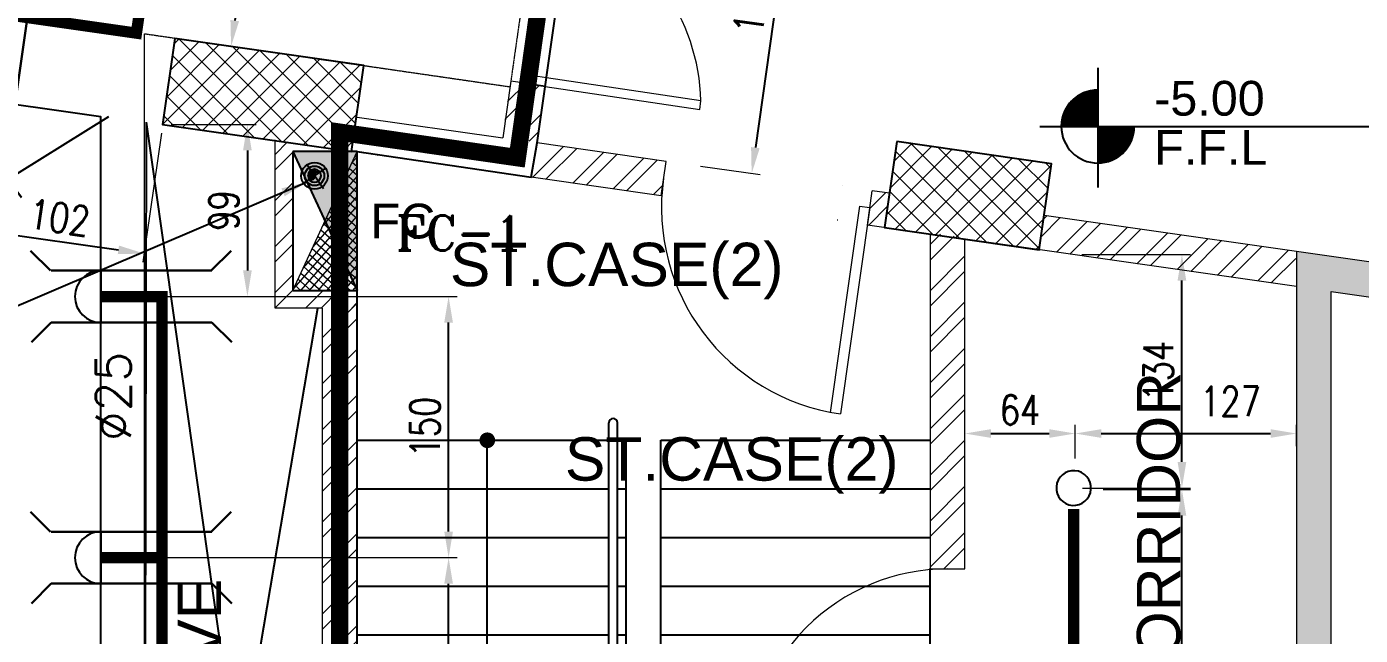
# Model space of a CAD drawing. Header units: inches. Extents: x 1355305 to 1448369, y 326920 to 386626.
# Drawn here: x 1402558 to 1410238, y 355277 to 358780 of the extents above; entities that cross this region are included whole.
import ezdxf
from ezdxf.enums import TextEntityAlignment as Align

# ---------------------------------------------------------------- set-up
doc = ezdxf.new("R2010")
doc.units = ezdxf.units.IN
doc.header["$MEASUREMENT"] = 0
for name, pattern in [('DASHED2', [9.525, 6.35, -3.175]), ('HIDDEN', [9.525, 6.35, -3.175]), ('PHANTOM21', [1.25, 0.625, -0.125, 0.125, -0.125, 0.125, -0.125])]:
    doc.linetypes.add(name, pattern=pattern)
for name, color, linetype, lineweight in [('A-BLOCK', 43, 'Continuous', 13), ('A-DOOR', 10, 'Continuous', 15), ('A-HATCH CONCRETE', 254, 'Continuous', 5), ('A-LEASING LINE', 7, 'DASHED2', 9), ('escape route', 8, 'HIDDEN', 15), ('wall hatch', 252, 'Continuous', 0)]:
    doc.layers.add(name, color=color, linetype=linetype, lineweight=lineweight)
for name, color, linetype in [('DIM2', 222, 'Continuous'), ('DR-TEXT', 181, 'Continuous'), ('FFNEW', 252, 'Continuous'), ('FIRE MAIN PIPE', 7, 'Continuous'), ('FP-Base-3$0$FP-RISER', 3, 'Continuous'), ('FP-PIPE', 4, 'Continuous'), ('P-FIRE-HOSE', 8, 'PHANTOM21'), ('P-FIRE-SPR', 6, 'Continuous'), ('P-FIRE-TXT', 181, 'Continuous'), ('S-COL', 210, 'Continuous'), ('SHAFT', 7, 'Continuous'), ('SLEEVE', 2, 'Continuous'), ('stair', 1, 'Continuous'), ('STEEL', 5, 'Continuous'), ('TEXT', 181, 'Continuous')]:
    doc.layers.add(name, color=color, linetype=linetype)
doc.styles.add('MECH', font='romans.shx')
doc.styles.add('ROMANS', font='romans__.ttf', dxfattribs={"width": 0.8})
doc.styles.add('ROMANT', font='ROMANT.shx')
doc.styles.add('style1', font='arial.ttf')
doc.dimstyles.new('GRAND CINEMA', dxfattribs={"dimtxt": 180, "dimasz": 150, "dimexe": 0.18, "dimexo": 0.06, "dimgap": 100, "dimtad": 1, "dimdec": 0, "dimlfac": 0.1, "dimzin": 1, "dimdsep": 46, "dimtxsty": 'MECH', "dimcen": 0.09, "dimdle": 0.2, "dimclrd": 222, "dimclre": 222, "dimclrt": 3, "dimadec": 0, "dimazin": 0, "dimtfac": 1, "dimtdec": 0, "dimtix": 1, "dimtmove": 2, "dimatfit": 3, "dimfxl": 1, "dimtolj": 1, "dimtzin": 0, "dimlwd": -1, "dimarcsym": 0})
pattern_1 = [(45, (1341716.94, 266100.54), (-132.58252, 132.58252), []), (45, (1341805.33, 266100.54), (-132.58252, 132.58252), [])]
pattern_2 = [(45, (1361977.67, -12529.2), (-132.58252, 132.58252), []), (45, (1362066.06, -12529.2), (-132.58252, 132.58252), [])]

# ---------------------------------------------------------------- blocks, each defined once
blk = doc.blocks.new('FHC')
at = {"layer": 'P-FIRE-HOSE', "linetype": 'Continuous'}
blk.add_hatch(color=256, dxfattribs=at).paths.add_polyline_path([(-0.4, 0.185), (-0.4, -0.185), (0.4, 0.185)])
blk.add_line((-0.4, -0.185), (0.4, 0.185), dxfattribs=at)
blk.add_lwpolyline([(-0.4, -0.185), (0.4, -0.185), (0.4, 0.185), (-0.4, 0.185)], close=True, dxfattribs=at)
blk = doc.blocks.new('SEDRGFE')
at = {"layer": 'A-HATCH CONCRETE'}
h = blk.add_hatch(dxfattribs=at)
h.set_pattern_fill('ANSI37', color=250, scale=750)
h.set_pattern_definition([(45, (1341716.94, 266100.535), (-66.29126, 66.29126), []), (135, (1341716.94, 266100.535), (-66.29126, -66.29126), [])])
h.paths.add_polyline_path([(1384168.3, 693089.3), (1384238.9, 693584.3), (1383150, 693739.7), (1383079.3, 693244.7)])
at = {"layer": 'wall hatch', "ltscale": 500}
h = blk.add_hatch(dxfattribs=at)
h.set_pattern_fill('ANSI35', color=250, scale=500)
h.set_pattern_definition([(45, (1393765.3, 692564.65), (-88.38835, 88.38835), []), (45, (1393853.68, 692564.65), (-88.38835, 88.38835), [156.25, -31.25, 0, -31.25])])
edge = h.paths.add_edge_path(flags=17)
edge.add_line((1395397.4, 703056.1), (1395199.4, 703084.4))
edge.add_line((1395199.4, 703084.4), (1394087.8, 695295.8))
edge.add_line((1394087.8, 695295.8), (1394301.3, 695265.3))
edge.add_line((1394301.3, 695265.3), (1395397.4, 703056.1))
edge.add_line((1395397.4, 703056.1), (1395199.4, 703084.4))
h.paths.add_polyline_path([(1395397.4, 703056.1), (1395199.4, 703084.4), (1394087.8, 695295.8), (1394301.3, 695265.3)], flags=17)
h.paths.add_polyline_path([(1389809.8, 680290.5), (1389609.8, 680287.6), (1389609.8, 674887.6), (1389809.8, 674887.6)])
h = blk.add_hatch(dxfattribs=at)
h.set_pattern_fill('ANSI32', color=250, scale=500)
h.set_pattern_definition(pattern_1)
h.paths.add_polyline_path([(1385036.7, 693170), (1385235, 693141.8), (1385281.1, 693465), (1385082.9, 693493.8)])
h = blk.add_hatch(dxfattribs=at)
h.set_pattern_fill('ANSI32', color=250, scale=500)
h.set_pattern_definition([(45, (1341741.94, 266100.54), (-132.58252, 132.58252), []), (45, (1341830.33, 266100.54), (-132.58252, 132.58252), [])])
h.paths.add_polyline_path([(1383827.2, 693141.5), (1383727.2, 693155.8), (1383727.2, 692188.7), (1384197.2, 692188.7), (1384197.2, 692288.7), (1383827.2, 692288.7)])
h = blk.add_hatch(dxfattribs=at)
h.set_pattern_fill('ANSI32', color=250, scale=500)
h.set_pattern_definition(pattern_1)
h.paths.add_polyline_path([(1384199.6, 693088.7), (1384199.6, 693084.8), (1385203, 692941.6), (1385203, 692941.6)])
h = blk.add_hatch(dxfattribs=at)
h.set_pattern_fill('ANSI32', color=250, scale=500)
h.set_pattern_definition([(45, (1341743.92, 266100.58), (-132.58252, 132.58252), []), (45, (1341832.3, 266100.58), (-132.58252, 132.58252), [])])
h.paths.add_polyline_path([(1384199.2, 692222.7), (1383999.5, 692222.7), (1383999.2, 686287.6), (1384199.2, 686287.6)])
at = {"color": 250, "linetype": 'Continuous', "ltscale": 100}
blk.add_lwpolyline([(1389809.8, 674587.6), (1389809.8, 680290.5), (1389609.8, 680287.6), (1388060.2, 680287.6), (1388060.2, 686287.6), (1384199.6, 686287.6), (1384199.6, 693088.7), (1385203, 692941.6), (1385236.3, 693138.9), (1385780.3, 696950.3), (1386823.1, 704255.8), (1386865.5, 704552.8), (1351200.3, 709613.1), (1350433.7, 697904.1), (1372210.6, 694796), (1372208.8, 688237.4), (1371310.5, 688237.4), (1371310.5, 688037.6), (1371310.5, 684787.6), (1363260.4, 684787.6), (1363260.4, 684587.6), (1363260.4, 674587.6), (1389809.8, 674587.6)], dxfattribs=at)
at = {"layer": 'A-BLOCK', "color": 250, "ltscale": 100}
for p, q in [((1385084.9, 693493.5), (1385038.3, 693167.2)), ((1385282.8, 693464.8), (1385084.9, 693493.5)), ((1385282.8, 693464.8), (1385236.3, 693138.9)), ((1384200.5, 693286.7), (1385038.3, 693167.2)), ((1383727.2, 692188.7), (1383727.2, 693155.8)), ((1385203, 692941.6), (1384172.2, 693088.7)), ((1384199.6, 686287.6), (1384199.6, 692288.7)), ((1383999.6, 692188.7), (1383727.2, 692188.7)), ((1383999.6, 686287.6), (1383999.6, 692188.7))]:
    blk.add_line(p, q, dxfattribs=at)
at = {"layer": 'A-DOOR', "color": 250}
for points in [[(1385289.8, 693513.8), (1385190.6, 693528.7), (1385183.7, 693479.1)], [(1385233.4, 693471.9), (1385184, 693479.1), (1385282.7, 693464.3)]]:
    blk.add_lwpolyline(points, dxfattribs=at)
at = {"layer": 'escape route', "color": 250, "ltscale": 0.5}
for p, q in [((1385419.8, 695840), (1385080.4, 693462.1)), ((1382974.6, 693767.6), (1385080.4, 693462.1)), ((1382974.6, 682234), (1382974.6, 693767.6))]:
    blk.add_line(p, q, dxfattribs=at)
at = {"layer": 'S-COL', "color": 250}
blk.add_lwpolyline([(1383150, 693739.7), (1383079.3, 693244.7), (1384168.3, 693089.3), (1384238.9, 693584.3)], close=True, dxfattribs=at)
at = {"layer": 'SHAFT', "color": 250}
blk.add_line((1382767.4, 693289.1), (1371536.1, 686289.9), dxfattribs=at)
at = {"layer": 'SHAFT', "color": 250, "ltscale": 0.5}
for p, q in [((1382984.3, 693258.1), (1382972.2, 686287.6)), ((1382984.3, 693258.1), (1383972.2, 686287.6)), ((1382972.2, 686287.6), (1383974.2, 692188.7))]:
    blk.add_line(p, q, dxfattribs=at)
at = {"layer": 'SHAFT', "color": 250}
blk.add_lwpolyline([(1371460.5, 688137.4), (1371460.5, 686289.9), (1382724.6, 686287.4), (1382724.6, 693288.3), (1372324.6, 694772.2), (1372324.6, 688137.6), (1371536.1, 688137.6), (1371536.1, 688137.4)], dxfattribs=at)
at = {"layer": 'P-FIRE-HOSE', "color": 250, "xscale": 1000.000000003958, "yscale": 1000.000000003958, "zscale": 1000.000000003958, "rotation": 270}
blk.add_blockref('FHC', (1384014.6, 692688.7), dxfattribs=at)
blk.add_blockref('FHC', (1384014.6, 692688.7), dxfattribs=at)
at = {"layer": 'P-FIRE-TXT', "color": 250, "style": 'style1'}
blk.add_text('FC', height=200, dxfattribs=at).set_placement((1384277, 692589.2))
at = {"layer": 'TEXT', "color": 250, "ltscale": 0.5, "style": 'style1'}
blk.add_text('SHAFT ABOVE', height=250, rotation=90, dxfattribs=at).set_placement((1383416.8, 688185.3))
blk = doc.blocks.new('SWGDCSTHYTD')
at = {"layer": 'A-HATCH CONCRETE'}
h = blk.add_hatch(dxfattribs=at)
h.set_pattern_fill('ANSI37', color=254, scale=750)
h.set_pattern_definition([(45, (1361977.67, -12529.21), (-66.29126, 66.29126), []), (135, (1361977.67, -12529.21), (-66.29126, -66.29126), [])])
h.paths.add_polyline_path([(1407568.7, 414516.5), (1407498.1, 414021.5), (1408389.1, 413894.4), (1408459.7, 414389.3)])
at = {"layer": 'TEXT', "ltscale": 0.5}
h = blk.add_hatch(dxfattribs=at)
h.set_pattern_fill('ANSI31', color=254, scale=0.8)
h.set_pattern_definition([(45, (326734.02346, -174970.09651), (-0.070710678119, 0.070710678119), [])])
h.paths.add_polyline_path([(1408725.6, 414813.5, 0.414214), (1408515.7, 414603.5), (1408725.6, 414603.5)])
h.paths.add_polyline_path([(1408935.6, 414603.5), (1408725.6, 414603.5), (1408725.6, 414393.5, 0.414214)])
at = {"layer": 'wall hatch', "ltscale": 500}
h = blk.add_hatch(dxfattribs=at)
h.set_pattern_fill('ANSI35', color=254, scale=500)
h.set_pattern_definition([(45, (1414026.02, 413934.91), (-88.3883, 88.3883), []), (45, (1414114.41, 413934.91), (-88.3883, 88.3883), [156.25, -31.25, 0, -31.25])])
edge = h.paths.add_edge_path(flags=17)
edge.add_line((1415658.2, 424426.4), (1415460.2, 424454.6))
edge.add_line((1415460.2, 424454.6), (1414348.5, 416666.1))
edge.add_line((1414348.5, 416666.1), (1414562, 416635.6))
edge.add_line((1414562, 416635.6), (1415658.2, 424426.4))
edge.add_line((1415658.2, 424426.4), (1415460.2, 424454.6))
h.paths.add_polyline_path([(1415658.2, 424426.4), (1415460.2, 424454.6), (1414348.5, 416666.1), (1414562, 416635.6)], flags=17)
h.paths.add_polyline_path([(1413834, 413117.2), (1413862.2, 413315.2), (1409870.6, 413884.9), (1409870.6, 413723.5), (1409870.5, 413686.5), (1409870.6, 402957.8), (1410070.6, 402957.8), (1410070.6, 413654.4)])
h.paths.add_polyline_path([(1414152.1, 413930.4), (1413954.1, 413958.7), (1413918.8, 413711.2), (1414116.8, 413683)])
h.paths.add_polyline_path([(1409870.6, 401657.8), (1410070.6, 401660.7), (1410070.6, 401757.8), (1409870.6, 401757.8)])
h = blk.add_hatch(dxfattribs=at)
h.set_pattern_fill('ANSI32', color=254, scale=500)
h.set_pattern_definition(pattern_2)
h.paths.add_polyline_path([(1404460.3, 414459), (1404460.3, 414455.1), (1406211, 414205.1), (1406239.2, 414403.1), (1405497, 414509.1), (1405463.7, 414311.9)])
h = blk.add_hatch(dxfattribs=at)
h.set_pattern_fill('ANSI32', color=254, scale=500)
h.set_pattern_definition(pattern_2)
h.paths.add_polyline_path([(1407526.4, 414219.5), (1407427.2, 414233.7), (1407398.9, 414035.7), (1407498.1, 414021.5)])
h = blk.add_hatch(dxfattribs=at)
h.set_pattern_fill('ANSI32', color=254, scale=500)
h.set_pattern_definition(pattern_2)
h.paths.add_polyline_path([(1409870.6, 413884.9), (1408417.3, 414092.4), (1408389.1, 413894.4), (1409845.6, 413686.5)])
h = blk.add_hatch(dxfattribs=at)
h.set_pattern_fill('ANSI32', color=254, scale=500)
h.set_pattern_definition([(45, (1362002.67, -12529.2), (-132.58252, 132.58252), []), (45, (1362091.06, -12529.2), (-132.58252, 132.58252), [])])
h.paths.add_polyline_path([(1407960.3, 412058), (1407961, 413964.3), (1407760.3, 413992.5), (1407760.3, 412058)])
at = {"color": 254, "linetype": 'Continuous', "ltscale": 100}
blk.add_lwpolyline([(1410070.6, 395957.8), (1410070.6, 401660.7), (1409870.6, 401657.8), (1408321, 401657.8), (1408321, 407657.8), (1404460.3, 407657.8), (1404460.3, 414459), (1405463.7, 414311.9), (1405497, 414509.2), (1406041, 418320.5), (1407083.9, 425626.1), (1407126.2, 425923.1), (1371461, 430983.4), (1370694.5, 419274.3), (1392471.3, 416166.3), (1392469.5, 409607.7), (1391571.2, 409607.7), (1391571.2, 409407.8), (1391571.2, 406157.8), (1383521.2, 406157.8), (1383521.2, 405957.8), (1383521.2, 395957.8), (1410070.6, 395957.8)], dxfattribs=at)
at = {"layer": 'A-BLOCK', "color": 254, "ltscale": 100}
for p, q in [((1405543.5, 414835), (1405497, 414509.2)), ((1406239.3, 414403.2), (1405497, 414509.2)), ((1406211, 414205.2), (1404433, 414459)), ((1406211, 414205.2), (1406239.3, 414403.2)), ((1407398.9, 414035.7), (1407427.2, 414233.6)), ((1407526.4, 414219.5), (1407427.2, 414233.6)), ((1409870.6, 413682.9), (1407398.9, 414035.7)), ((1413862.2, 413315.2), (1408417.3, 414092.4)), ((1407760.3, 413987.7), (1407760.3, 412058)), ((1407960.3, 412058), (1407960.3, 413959.1)), ((1404460.3, 407657.8), (1404460.3, 413659)), ((1407760.3, 412058), (1407960.3, 412058))]:
    blk.add_line(p, q, dxfattribs=at)
blk.add_lwpolyline([(1409870.6, 413884.9), (1409870.6, 402957.8), (1410070.6, 402957.8), (1410070.6, 413654.4), (1413835.4, 413117)], dxfattribs=at)
at = {"layer": 'A-DOOR', "color": 254}
for p, q in [((1407354.1, 414145.9), (1407184.5, 412957.9)), ((1407413.5, 414137.4), (1407243.9, 412949.4)), ((1407354.1, 414145.9), (1407413.5, 414137.4))]:
    blk.add_line(p, q, dxfattribs=at)
blk.add_lwpolyline([(1405543.5, 414834.6), (1406433.5, 414701.2), (1406440.7, 414750.6), (1405550.5, 414884.1)], dxfattribs=at)
for centre, radius, start, end in [((1405287.7, 414721), 1153.3, 1.4715, 70.0116), ((1407413.5, 414137.4), 1200, 171.87733, 261.87733), ((1407860.3, 410908), 1150, 89.99782, 180)]:
    blk.add_arc(centre, radius, start, end, dxfattribs=at)
at = {"layer": 'S-COL', "color": 254}
blk.add_lwpolyline([(1407568.7, 414516.5), (1407498.1, 414021.5), (1408389.1, 413894.4), (1408459.7, 414389.3)], close=True, dxfattribs=at)
at = {"layer": 'SHAFT', "color": 254, "linetype": 'HIDDEN', "ltscale": 0.5}
for p, q in [((1406210.3, 410929), (1406210.3, 412797.8)), ((1406210.3, 412797.8), (1407760.3, 412797.8)), ((1406210.3, 412517.8), (1407760.3, 412517.8)), ((1406210.3, 412237.8), (1407760.3, 412237.8)), ((1407760.3, 410858), (1407760.3, 412060.8)), ((1406210.3, 411957.8), (1407760.3, 411957.8)), ((1406210.3, 411677.8), (1407760.3, 411677.8))]:
    blk.add_line(p, q, dxfattribs=at)
at = {"layer": 'stair', "color": 254}
for p, q in [((1405910.3, 409057.8), (1405910.3, 412897.8)), ((1405960.3, 409107.8), (1405960.3, 412897.8)), ((1404460.3, 412797.8), (1405910.3, 412797.8)), ((1405210.3, 408407.8), (1405210.3, 412797.8)), ((1405960.3, 412797.8), (1406010.3, 412797.8)), ((1406010.3, 411102.4), (1406010.3, 412797.8)), ((1404460.3, 412517.8), (1405910.3, 412517.8)), ((1405960.3, 412517.8), (1406010.3, 412517.8)), ((1404460.3, 412237.8), (1405910.3, 412237.8)), ((1405960.3, 412237.8), (1406010.3, 412237.8)), ((1404460.3, 411957.8), (1405910.3, 411957.8)), ((1405960.3, 411957.8), (1406010.3, 411957.8)), ((1404460.3, 411677.8), (1405910.3, 411677.8)), ((1405960.3, 411677.8), (1406010.3, 411677.8))]:
    blk.add_line(p, q, dxfattribs=at)
at = {"layer": 'stair', "color": 254, "const_width": 40.5}
blk.add_lwpolyline([(1405235.1, 412797.8, -1), (1405185.6, 412797.8, -1)], format="xyb", close=True, dxfattribs=at)
at = {"layer": 'stair', "color": 254, "const_width": 5}
blk.add_lwpolyline([(1405210.3, 412797.8), (1405210.3, 408407.8), (1407010.3, 408407.8), (1407010.3, 409997.8), (1406260.3, 409717.8), (1407760.3, 409717.8), (1407010.3, 409997.8)], dxfattribs=at)
at = {"layer": 'stair', "color": 254}
blk.add_arc((1405935.3, 412897.8), 25, 0, 180, dxfattribs=at)
at = {"layer": 'STEEL', "color": 254}
for p, q in [((1407254.2, 414261.8), (1407254.2, 414261.8)), ((1407226, 414063.8), (1407225.9, 414063.8))]:
    blk.add_line(p, q, dxfattribs=at)
at = {"layer": 'TEXT', "color": 254, "ltscale": 0.5}
for p, q in [((1408725.6, 414940.7), (1408725.6, 414253.1)), ((1408391.6, 414603.5), (1410309.2, 414603.5))]:
    blk.add_line(p, q, dxfattribs=at)
blk.add_arc((1408725.6, 414603.5), 210, 90, 0, dxfattribs=at)
at = {"layer": 'TEXT', "color": 254, "ltscale": 0.5, "style": 'style1'}
for s, height, p in [('-5.00', 200, (1409050.5, 414666.2)), ('F.F.L', 200, (1409050.5, 414383.4)), ('ST.CASE(2)', 250, (1404994.8, 413684.8))]:
    blk.add_text(s, height=height, dxfattribs=at).set_placement(p)
blk.add_text('L.T ESCAPE CORRIDOR', height=250, rotation=90, dxfattribs=at).set_placement((1409200.9, 409174.5))
blk = doc.blocks.new('SIDEWALL')
at = {"layer": 'P-FIRE-SPR', "color": 252}
for p, q in [((0.15, 0), (-0.15, 0)), ((0, 0), (0, -0.075))]:
    blk.add_line(p, q, dxfattribs=at)
blk.add_arc((0, 0), 0.15, 0, 180, dxfattribs=at)
blk = doc.blocks.new('A$C365C0078')
at = {"color": 2, "lineweight": 30}
for p, q in [((-149.3, 461), (-263.1, 574.8)), ((149.3, 465), (263.1, 578.9)), ((-149.3, 461), (-149.3, -465)), ((149.3, 461), (149.3, -465)), ((-149.3, -465), (-263.1, -578.9)), ((149.3, -461), (263.1, -574.8))]:
    blk.add_line(p, q, dxfattribs=at)
blk = doc.blocks.new('FP-Base-3$0$RISER')
at = {"layer": 'FP-Base-3$0$FP-RISER', "linetype": 'Continuous'}
h = blk.add_hatch(dxfattribs=at)
h.set_pattern_fill('ANSI37', color=1, scale=75, angle=-28.2279, style=0)
h.set_pattern_definition([(16.77208208, (-1966086480.603, -2626089302.281), (-2.705299682934, 8.97618953819), []), (106.77208208, (-1966086480.603, -2626089302.281), (-8.97618953819, -2.705299682934), [])])
h.paths.add_polyline_path([(66, -35, 0.567086), (0, 75, -0.631656), (0, 0, 0.64266), (0, -75, 0.276254)])
at = {"layer": 'FP-Base-3$0$FP-RISER', "color": 1}
for p, q in [((0, -151), (0, 157)), ((166, 0), (-179, 0))]:
    blk.add_line(p, q, dxfattribs=at)
blk.add_lwpolyline([(0, 75, -0.631656), (0, 0, 0.64266), (0, -75, 0.50291)], format="xyb", dxfattribs=at)
at = {"layer": 'FP-Base-3$0$FP-RISER'}
blk.add_circle((0, 0), 75, dxfattribs=at)
blk = doc.blocks.new('A$C4DDB0757')
h = blk.add_hatch()
h.set_pattern_fill('ANSI37', color=65, scale=300)
h.set_pattern_definition([(45, (-439716.953, 181220.1), (-26.5165043, 26.5165043), []), (135, (-439716.953, 181220.1), (-26.5165043, -26.5165043), [])])
h.paths.add_polyline_path([(-184.9, 12.1), (237.2, 786.2), (-132.6, 810.4)])
at = {"color": 3}
blk.add_line((237.2, 786.2), (-184.9, 12.1), dxfattribs=at)
blk.add_lwpolyline([(-184.9, 12.1), (184.9, -12.1), (237.2, 786.2), (-132.6, 810.4)], close=True, dxfattribs=at)
at = {"layer": 'FP-Base-3$0$FP-RISER', "xscale": -0.4999999999999999, "yscale": 0.4999999999999999, "zscale": 0.5, "rotation": 120.8256409945982}
blk.add_blockref('FP-Base-3$0$RISER', (68.9, 135.5), dxfattribs=at)
blk = doc.blocks.new('*D1177')
at = {"layer": 'Defpoints', "color": 0, "transparency": 16777216}
for p in [(29429.3, -14542.4), (28556, -15496.4), (29278.4, -15599.5)]:
    blk.add_point(p, dxfattribs=at)
at = {"layer": 'DIM2', "color": 222, "lineweight": -2, "transparency": 16777216}
for p, q in [((29379.8, -14535.4), (28657.4, -14432.3)), ((29228.9, -15592.4), (28506.5, -15489.3))]:
    blk.add_line(p, q, dxfattribs=at)
at = {"layer": 'DIM2', "color": 222, "transparency": 16777216}
blk.add_line((28685.7, -14587.9), (28577.2, -15347.9), dxfattribs=at)
for points in [[(28660.9, -14584.3), (28710.4, -14591.4), (28706.9, -14439.4)], [(28552.5, -15344.3), (28602, -15351.4), (28556, -15496.4)]]:
    blk.add_solid(points, dxfattribs=at)
at = {"layer": 'DIM2', "color": 3, "transparency": 16777216, "insert": (28497, -14948.7), "char_height": 170, "attachment_point": 5, "rotation": 81.87847, "style": 'ROMANS'}
blk.add_mtext('\\A1;107', dxfattribs=at)
blk = doc.blocks.new('*D1249')
at = {"layer": 'Defpoints', "color": 0, "transparency": 16777216}
for p in [(30017.1, -18200.5), (31729.3, -18200.5), (31469.8, -20200.5)]:
    blk.add_point(p, dxfattribs=at)
at = {"layer": 'DIM2', "color": 222, "lineweight": -2, "transparency": 16777216}
for p, q in [((30067.1, -18200.5), (31779.3, -18200.5)), ((31519.8, -20200.5), (31779.3, -20200.5))]:
    blk.add_line(p, q, dxfattribs=at)
at = {"layer": 'DIM2', "color": 222, "transparency": 16777216}
blk.add_line((31729.3, -20050.5), (31729.3, -18350.5), dxfattribs=at)
for points in [[(31704.3, -18350.5), (31754.3, -18350.5), (31729.3, -18200.5)], [(31704.3, -20050.5), (31754.3, -20050.5), (31729.3, -20200.5)]]:
    blk.add_solid(points, dxfattribs=at)
at = {"layer": 'DIM2', "color": 3, "transparency": 16777216, "insert": (31593.5, -19200.5), "char_height": 170, "attachment_point": 5, "rotation": 90, "style": 'ROMANS'}
blk.add_mtext('\\A1;200', dxfattribs=at)
blk = doc.blocks.new('*D1250')
at = {"layer": 'Defpoints', "color": 0, "transparency": 16777216}
for p in [(30017.1, -16697.7), (31729.3, -16697.7), (30118.6, -18200.5)]:
    blk.add_point(p, dxfattribs=at)
at = {"layer": 'DIM2', "color": 222, "lineweight": -2, "transparency": 16777216}
for p, q in [((30067.1, -16697.7), (31779.3, -16697.7)), ((30168.6, -18200.5), (31779.3, -18200.5))]:
    blk.add_line(p, q, dxfattribs=at)
at = {"layer": 'DIM2', "color": 222, "transparency": 16777216}
blk.add_line((31729.3, -18050.5), (31729.3, -16847.7), dxfattribs=at)
for points in [[(31704.3, -16847.7), (31754.3, -16847.7), (31729.3, -16697.7)], [(31704.3, -18050.5), (31754.3, -18050.5), (31729.3, -18200.5)]]:
    blk.add_solid(points, dxfattribs=at)
at = {"layer": 'DIM2', "color": 3, "transparency": 16777216, "insert": (31593.5, -17449.1), "char_height": 170, "attachment_point": 5, "rotation": 90, "style": 'ROMANS'}
blk.add_mtext('\\A1;150', dxfattribs=at)
blk = doc.blocks.new('*D1251')
at = {"layer": 'Defpoints', "color": 0, "transparency": 16777216}
for p in [(30082.2, -15707.2), (30017.2, -16697.7), (30570.7, -16697.7)]:
    blk.add_point(p, dxfattribs=at)
at = {"layer": 'DIM2', "color": 222, "lineweight": -2, "transparency": 16777216}
for p, q in [((30132.2, -15707.2), (30620.7, -15707.2)), ((30067.2, -16697.7), (30620.7, -16697.7))]:
    blk.add_line(p, q, dxfattribs=at)
at = {"layer": 'DIM2', "color": 222, "transparency": 16777216}
blk.add_line((30570.7, -15857.2), (30570.7, -16547.7), dxfattribs=at)
for points in [[(30545.7, -15857.2), (30595.7, -15857.2), (30570.7, -15707.2)], [(30545.7, -16547.7), (30595.7, -16547.7), (30570.7, -16697.7)]]:
    blk.add_solid(points, dxfattribs=at)
at = {"layer": 'DIM2', "color": 3, "transparency": 16777216, "insert": (30434.9, -16202.4), "char_height": 170, "attachment_point": 5, "rotation": 90, "style": 'ROMANS'}
blk.add_mtext('\\A1;99', dxfattribs=at)
blk = doc.blocks.new('*D1253')
at = {"layer": 'Defpoints', "color": 0, "transparency": 16777216}
for p in [(35337.9, -17486.2), (35337.9, -17680), (34702.4, -17992.9)]:
    blk.add_point(p, dxfattribs=at)
at = {"layer": 'DIM2', "color": 252, "lineweight": -2, "transparency": 16777216}
for p, q in [((34702.4, -17942.9), (34702.4, -17436.2)), ((35337.9, -17630), (35337.9, -17436.2))]:
    blk.add_line(p, q, dxfattribs=at)
at = {"layer": 'DIM2', "color": 252, "transparency": 16777216}
blk.add_line((34852.4, -17486.2), (35187.9, -17486.2), dxfattribs=at)
for points in [[(34852.4, -17461.2), (34852.4, -17511.2), (34702.4, -17486.2)], [(35187.9, -17461.2), (35187.9, -17511.2), (35337.9, -17486.2)]]:
    blk.add_solid(points, dxfattribs=at)
at = {"layer": 'DIM2', "color": 252, "transparency": 16777216, "insert": (35020.2, -17350.4), "char_height": 170, "attachment_point": 5, "style": 'ROMANS'}
blk.add_mtext('\\A1;64', dxfattribs=at)
blk = doc.blocks.new('*D1254')
at = {"layer": 'Defpoints', "color": 0, "transparency": 16777216}
for p in [(36612.7, -17486.2), (36612.7, -17609.5), (35337.9, -17680)]:
    blk.add_point(p, dxfattribs=at)
at = {"layer": 'DIM2', "color": 252, "lineweight": -2, "transparency": 16777216}
for p, q in [((35337.9, -17630), (35337.9, -17436.2)), ((36612.7, -17559.5), (36612.7, -17436.2))]:
    blk.add_line(p, q, dxfattribs=at)
at = {"layer": 'DIM2', "color": 252, "transparency": 16777216}
blk.add_line((35487.9, -17486.2), (36462.7, -17486.2), dxfattribs=at)
for points in [[(35487.9, -17461.2), (35487.9, -17511.2), (35337.9, -17486.2)], [(36462.7, -17461.2), (36462.7, -17511.2), (36612.7, -17486.2)]]:
    blk.add_solid(points, dxfattribs=at)
at = {"layer": 'DIM2', "color": 252, "transparency": 16777216, "insert": (36232.2, -17301.2), "char_height": 170, "attachment_point": 5, "style": 'ROMANS'}
blk.add_mtext('\\A1;127', dxfattribs=at)
blk = doc.blocks.new('*D1265')
at = {"layer": 'Defpoints', "color": 0, "transparency": 16777216}
for p in [(29067.8, -15562.3), (30082.2, -15707.2), (29976.1, -16450.4)]:
    blk.add_point(p, dxfattribs=at)
at = {"layer": 'DIM2', "color": 222, "lineweight": -2, "transparency": 16777216}
for p, q in [((29060.7, -15611.8), (28954.6, -16355.1)), ((30075.2, -15756.7), (29969.1, -16499.9))]:
    blk.add_line(p, q, dxfattribs=at)
at = {"layer": 'DIM2', "color": 222, "transparency": 16777216}
blk.add_line((29110.2, -16326.8), (29827.7, -16429.2), dxfattribs=at)
for points in [[(29113.7, -16302.1), (29106.6, -16351.6), (28961.7, -16305.6)], [(29831.2, -16404.5), (29824.1, -16454), (29976.1, -16450.4)]]:
    blk.add_solid(points, dxfattribs=at)
at = {"layer": 'DIM2', "color": 3, "transparency": 16777216, "insert": (29488.1, -16243.6), "char_height": 170, "attachment_point": 5, "rotation": 351.87612, "style": 'ROMANS'}
blk.add_mtext('\\A1;102', dxfattribs=at)
blk = doc.blocks.new('*D1266')
at = {"layer": 'Defpoints', "color": 0, "transparency": 16777216}
for p in [(31551.4, -13198.7), (30476.7, -15258.4), (31241.8, -15367.6)]:
    blk.add_point(p, dxfattribs=at)
at = {"layer": 'DIM2', "color": 222, "lineweight": -2, "transparency": 16777216}
for p, q in [((31501.9, -13191.6), (30736.7, -13082.4)), ((31192.3, -15360.5), (30427.2, -15251.3))]:
    blk.add_line(p, q, dxfattribs=at)
at = {"layer": 'DIM2', "color": 222, "transparency": 16777216}
blk.add_line((30765, -13238), (30497.8, -15109.9), dxfattribs=at)
for points in [[(30740.3, -13234.4), (30789.8, -13241.5), (30786.2, -13089.5)], [(30473.1, -15106.4), (30522.6, -15113.4), (30476.7, -15258.4)]]:
    blk.add_solid(points, dxfattribs=at)
at = {"layer": 'DIM2', "color": 3, "transparency": 16777216, "insert": (30497, -14154.7), "char_height": 170, "attachment_point": 5, "rotation": 81.87733, "style": 'ROMANS'}
blk.add_mtext('\\A1;219', dxfattribs=at)
blk = doc.blocks.new('*D1312')
at = {"layer": 'Defpoints', "color": 0, "transparency": 16777216}
for p in [(35448.6, -17808.7), (35952.4, -17808.7), (35457.5, -21309)]:
    blk.add_point(p, dxfattribs=at)
at = {"layer": 'DIM2', "color": 252, "lineweight": -2, "transparency": 16777216}
for p, q in [((35498.6, -17808.7), (36002.4, -17808.7)), ((35507.5, -21309), (36002.4, -21309))]:
    blk.add_line(p, q, dxfattribs=at)
at = {"layer": 'DIM2', "color": 252, "transparency": 16777216}
blk.add_line((35952.4, -21159), (35952.4, -17958.7), dxfattribs=at)
for points in [[(35927.4, -17958.7), (35977.4, -17958.7), (35952.4, -17808.7)], [(35927.4, -21159), (35977.4, -21159), (35952.4, -21309)]]:
    blk.add_solid(points, dxfattribs=at)
at = {"layer": 'DIM2', "color": 252, "transparency": 16777216, "insert": (35816.6, -19558.8), "char_height": 170, "attachment_point": 5, "rotation": 90, "style": 'ROMANS'}
blk.add_mtext('\\A1;350', dxfattribs=at)
blk = doc.blocks.new('*D1313')
at = {"layer": 'Defpoints', "color": 0, "transparency": 16777216}
for p in [(35325.5, -16455.5), (35952.4, -16455.5), (35328.9, -17799.7)]:
    blk.add_point(p, dxfattribs=at)
at = {"layer": 'DIM2', "color": 252, "lineweight": -2, "transparency": 16777216}
for p, q in [((35375.5, -16455.5), (36002.4, -16455.5)), ((35378.9, -17799.7), (36002.4, -17799.7))]:
    blk.add_line(p, q, dxfattribs=at)
at = {"layer": 'DIM2', "color": 252, "transparency": 16777216}
blk.add_line((35952.4, -17649.7), (35952.4, -16605.5), dxfattribs=at)
for points in [[(35927.4, -16605.5), (35977.4, -16605.5), (35952.4, -16455.5)], [(35927.4, -17649.7), (35977.4, -17649.7), (35952.4, -17799.7)]]:
    blk.add_solid(points, dxfattribs=at)
at = {"layer": 'DIM2', "color": 252, "transparency": 16777216, "insert": (35816.6, -17127.6), "char_height": 170, "attachment_point": 5, "rotation": 90, "style": 'ROMANS'}
blk.add_mtext('\\A1;134', dxfattribs=at)
blk = doc.blocks.new('*D1331')
at = {"layer": 'Defpoints', "color": 0, "transparency": 16777216}
for p in [(36373.7, -14466.1), (39344.3, -14874.1), (39275.1, -15378.2)]:
    blk.add_point(p, dxfattribs=at)
at = {"layer": 'DIM2', "color": 252, "lineweight": -2, "transparency": 16777216}
for p, q in [((36366.9, -14515.7), (36297.6, -15019.7)), ((39337.5, -14923.7), (39268.3, -15427.7))]:
    blk.add_line(p, q, dxfattribs=at)
at = {"layer": 'DIM2', "color": 252, "transparency": 16777216}
blk.add_line((36453, -14990.6), (39126.5, -15357.7), dxfattribs=at)
for points in [[(36456.5, -14965.8), (36449.6, -15015.3), (36304.4, -14970.2)], [(39129.9, -15333), (39123.1, -15382.5), (39275.1, -15378.2)]]:
    blk.add_solid(points, dxfattribs=at)
at = {"layer": 'DIM2', "color": 252, "transparency": 16777216, "insert": (37808.2, -15039.6), "char_height": 170, "attachment_point": 5, "rotation": 352.18005, "style": 'ROMANS'}
blk.add_mtext('\\A1;300', dxfattribs=at)
blk = doc.blocks.new('*D1334')
at = {"layer": 'Defpoints', "color": 0, "transparency": 16777216}
for p in [(33404.5, -14026.4), (33131.3, -15940.4), (33474.7, -15989.4)]:
    blk.add_point(p, dxfattribs=at)
at = {"layer": 'DIM2', "color": 252, "lineweight": -2, "transparency": 16777216}
for p, q in [((33454, -14033.4), (33797.4, -14082.4)), ((33180.8, -15947.4), (33524.2, -15996.4))]:
    blk.add_line(p, q, dxfattribs=at)
at = {"layer": 'DIM2', "color": 252, "transparency": 16777216}
blk.add_line((33726.7, -14223.9), (33495.9, -15840.9), dxfattribs=at)
for points in [[(33701.9, -14220.3), (33751.4, -14227.4), (33747.9, -14075.4)], [(33471.2, -15837.3), (33520.7, -15844.4), (33474.7, -15989.4)]]:
    blk.add_solid(points, dxfattribs=at)
at = {"layer": 'DIM2', "color": 252, "transparency": 16777216, "insert": (33476.9, -15013.2), "char_height": 170, "attachment_point": 5, "rotation": 81.87911, "style": 'ROMANS'}
blk.add_mtext('\\A1;193', dxfattribs=at)
blk = doc.blocks.new('A$C6DC347C1')
at = {"layer": 'A-LEASING LINE', "color": 6, "const_width": 100}
blk.add_lwpolyline([(-1797, 660.5), (-2564.1, -11048.5), (19312.7, -14170.9), (19312.7, -20715.1), (18412.6, -20714.9), (18412.6, -24265), (10362.6, -24265), (10362.6, -34365), (36712, -34365), (36712, -28765), (34962.4, -28765), (34962.4, -22740), (31101.7, -22740), (31101.7, -15751.8), (32125.3, -15898.6), (33276.1, -7757.8), (33283.8, -7758.8), (33770.9, -4393.3), (-1797, 660.5)], dxfattribs=at)
at = {"layer": 'FIRE MAIN PIPE', "color": 3}
blk.add_circle((30957.4, -16003), 77.1, dxfattribs=at)
at = {"layer": 'FIRE MAIN PIPE', "color": 1}
blk.add_circle((30957.4, -16003), 56.3, dxfattribs=at)
at = {"layer": 'FP-PIPE', "color": 4, "const_width": 65}
for points in [[(29994.2, -14744.4), (29931.7, -15182.1), (29139, -15068.9), (29069.3, -15551.9)], [(30016.4, -16697.8), (30079.6, -16697.8), (30079.6, -22589), (29455.1, -22589), (29455.1, -27304.3)], [(29727.5, -16697.7), (30016.4, -16697.7)], [(29727.5, -18200.6), (30079.6, -18200.6)]]:
    blk.add_lwpolyline(points, dxfattribs=at)
at = {"layer": 'FP-PIPE', "color": 252, "const_width": 65}
blk.add_lwpolyline([(35328.9, -17919.7), (35328.9, -21179.7)], dxfattribs=at)
at = {"layer": 'P-FIRE-SPR', "color": 252, "extrusion": (0, 0, -1)}
blk.add_ellipse((35328.9, -17799.7), major_axis=(-70.7, 70.7), ratio=1, start_param=0.860134, end_param=7.143319, dxfattribs=at)
at = {"rotation": 183.7940166545335}
blk.add_blockref('A$C4DDB0757', (31017.1, -15863.1), dxfattribs=at)
at = {"layer": 'P-FIRE-HOSE', "xscale": 1000, "yscale": 1000, "zscale": 1000, "rotation": 90.00000000000017}
for p in [(29727.5, -16697.7), (29727.5, -18200.6)]:
    blk.add_blockref('SIDEWALL', p, dxfattribs=at)
at = {"layer": 'SLEEVE'}
for p, rotation in [((29091.8, -15522.4), 351.8408886613315), ((29901.5, -16697.7), 90), ((29901.5, -18200.6), 90)]:
    blk.add_blockref('A$C365C0078', p, dxfattribs=dict(at, rotation=rotation))
at = {"layer": 'DR-TEXT', "color": 3, "style": 'ROMANT'}
for p in [(31425.3, -16432.1), (31425.3, -16432.2)]:
    blk.add_text('FC-1', height=200.62, dxfattribs=at).set_placement(p)
at = {"layer": 'P-FIRE-TXT', "style": 'MECH'}
blk.add_text('%%C25', height=200, rotation=90, dxfattribs=at).set_placement((29798.7, -17272.5), align=Align.MIDDLE_CENTER)
at = {"layer": 'TEXT', "color": 252, "ltscale": 0.5, "style": 'style1'}
blk.add_text('ST.CASE(2)', height=250, dxfattribs=at).set_placement((32399.1, -17757.3))
at = {"layer": 'DIM2'}
for p1, p2, distance, picture, middle in [((31551.4, -13198.7), (31241.8, -15367.6), -772.9, '*D1266', (30497, -14154.7)), ((29429.3, -14542.4), (29278.4, -15599.5), -729.7, '*D1177', (28497, -14948.7)), ((29067.8, -15562.3), (30082.2, -15707.2), -750.8, '*D1265', (29488.1, -16243.6))]:
    dim = blk.add_aligned_dim(p1=p1, p2=p2, distance=distance, dimstyle='GRAND CINEMA', override={"dimtxt": 170, "dimexe": 50, "dimexo": 50, "dimgap": 50, "dimtxsty": 'ROMANS', "dimfxl": 6000}, dxfattribs=at)
    dim.commit()
    dim.dimension.update_dxf_attribs({"geometry": picture, "text_midpoint": middle})
at = {"layer": 'DIM2', "color": 252}
for p1, p2, distance, picture, middle in [((33404.5, -14026.4), (33131.3, -15940.4), 346.9, '*D1334', (33476.9, -15013.2)), ((36373.7, -14466.1), (39344.3, -14874.1), -508.8, '*D1331', (37808.2, -15039.6))]:
    dim = blk.add_aligned_dim(p1=p1, p2=p2, distance=distance, dimstyle='GRAND CINEMA', override={"dimtxt": 170, "dimexe": 50, "dimexo": 50, "dimgap": 50, "dimtxsty": 'ROMANS', "dimclrd": 252, "dimclre": 252, "dimclrt": 252, "dimfxl": 6000}, dxfattribs=at)
    dim.commit()
    dim.dimension.update_dxf_attribs({"geometry": picture, "text_midpoint": middle})
at = {"layer": 'DIM2'}
for base, p1, p2, picture, middle in [((30570.7, -16697.7), (30082.2, -15707.2), (30017.2, -16697.7), '*D1251', (30434.9, -16202.4)), ((31729.3, -16697.7), (30118.6, -18200.5), (30017.1, -16697.7), '*D1250', (31593.5, -17449.1)), ((31729.3, -18200.5), (31469.8, -20200.5), (30017.1, -18200.5), '*D1249', (31593.5, -19200.5))]:
    dim = blk.add_linear_dim(base=base, p1=p1, p2=p2, angle=90, dimstyle='GRAND CINEMA', override={"dimtxt": 170, "dimexe": 50, "dimexo": 50, "dimgap": 50, "dimtxsty": 'ROMANS', "dimfxl": 6000}, dxfattribs=at)
    dim.commit()
    dim.dimension.update_dxf_attribs({"geometry": picture, "text_midpoint": middle})
at = {"layer": 'DIM2', "color": 252}
for base, p1, p2, picture, middle in [((35952.4, -16455.5), (35328.9, -17799.7), (35325.5, -16455.5), '*D1313', (35816.6, -17127.6)), ((35952.4, -17808.7), (35457.5, -21309), (35448.6, -17808.7), '*D1312', (35816.6, -19558.8))]:
    dim = blk.add_linear_dim(base=base, p1=p1, p2=p2, angle=90, dimstyle='GRAND CINEMA', override={"dimtxt": 170, "dimexe": 50, "dimexo": 50, "dimgap": 50, "dimtxsty": 'ROMANS', "dimclrd": 252, "dimclre": 252, "dimclrt": 252, "dimfxl": 6000}, dxfattribs=at)
    dim.commit()
    dim.dimension.update_dxf_attribs({"geometry": picture, "text_midpoint": middle})
dim = blk.add_linear_dim(base=(36612.7, -17486.2), p1=(35337.9, -17680), p2=(36612.7, -17609.5), dimstyle='GRAND CINEMA', override={"dimtxt": 170, "dimexe": 50, "dimexo": 50, "dimgap": 50, "dimtxsty": 'ROMANS', "dimclrd": 252, "dimclre": 252, "dimclrt": 252, "dimfxl": 6000}, dxfattribs=at)
dim.commit()
dim.dimension.update_dxf_attribs({"geometry": '*D1254', "text_midpoint": (36232.2, -17301.2), "dimtype": 160})
dim = blk.add_linear_dim(base=(35337.9, -17486.2), p1=(34702.4, -17992.9), p2=(35337.9, -17680), dimstyle='GRAND CINEMA', override={"dimtxt": 170, "dimexe": 50, "dimexo": 50, "dimgap": 50, "dimtxsty": 'ROMANS', "dimclrd": 252, "dimclre": 252, "dimclrt": 252, "dimfxl": 6000}, dxfattribs=at)
dim.commit()
dim.dimension.update_dxf_attribs({"geometry": '*D1253', "text_midpoint": (35020.2, -17350.4)})
at = {"layer": 'DIM2'}
blk.add_leader([(30914.1, -16039), (28738.6, -16969), (24798.7, -16969)], dimstyle='GRAND CINEMA', override={"dimtxt": 170, "dimexe": 50, "dimexo": 50, "dimgap": 50, "dimtxsty": 'ROMANS', "dimfxl": 6000}, dxfattribs=at)

msp = doc.modelspace()

# ---------------------------------------------------------------- block references
at = {"color": 252, "linetype": 'Continuous'}
msp.add_blockref('SWGDCSTHYTD', (0, -56398.4), dxfattribs=at)
at = {"layer": 'A-DOOR', "color": 252, "linetype": 'Continuous', "ltscale": 100}
msp.add_blockref('A$C6DC347C1', (1373258, 373924.5), dxfattribs=at)
at = {"layer": 'FFNEW', "color": 6, "linetype": 'Continuous'}
msp.add_blockref('SEDRGFE', (20260.7, -335028.1), dxfattribs=at)

doc.saveas('drawing.dxf')
